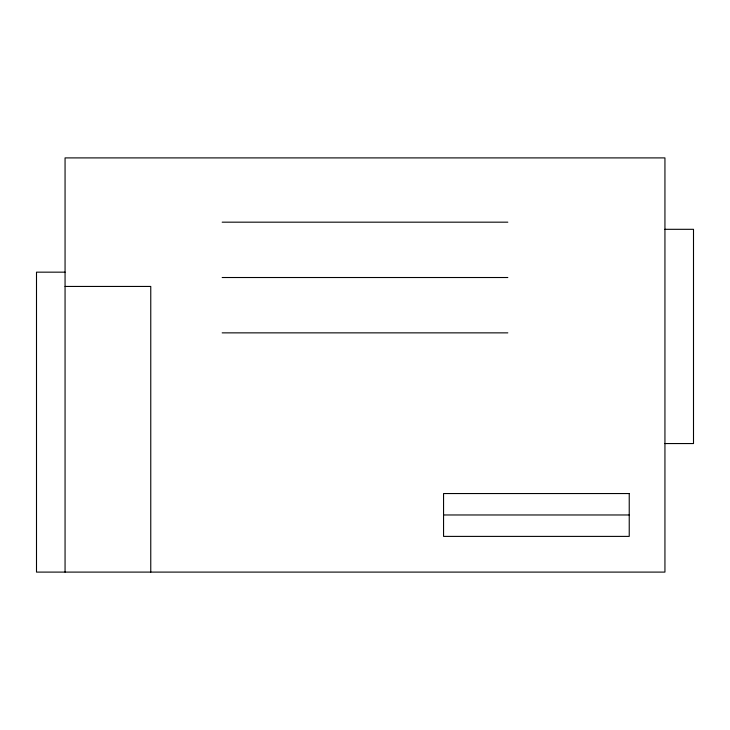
<?xml version="1.0" encoding="UTF-8"?>
<svg xmlns="http://www.w3.org/2000/svg" width="730" height="730" viewBox="0 0 730 730"><rect width="100%" height="100%" fill="white"/><g stroke="black" fill="none" stroke-linecap="round" stroke-linejoin="round"><path stroke-width="1.09" d="M222.175 222.175L507.824 222.175M664.939 229.311L693.5 229.311L693.5 443.557L664.939 443.557M65.061 272.162L36.5 272.162L36.5 572.101L664.939 572.101L664.939 157.899L65.061 157.899L65.061 572.101M222.175 277.519L507.824 277.519M65.061 286.443L150.763 286.443L150.763 572.101M222.175 332.862L507.824 332.862M443.557 514.969L629.233 514.969M629.223 493.544L443.557 493.544L443.557 536.395L629.233 536.395L629.233 493.544"/></g></svg>
